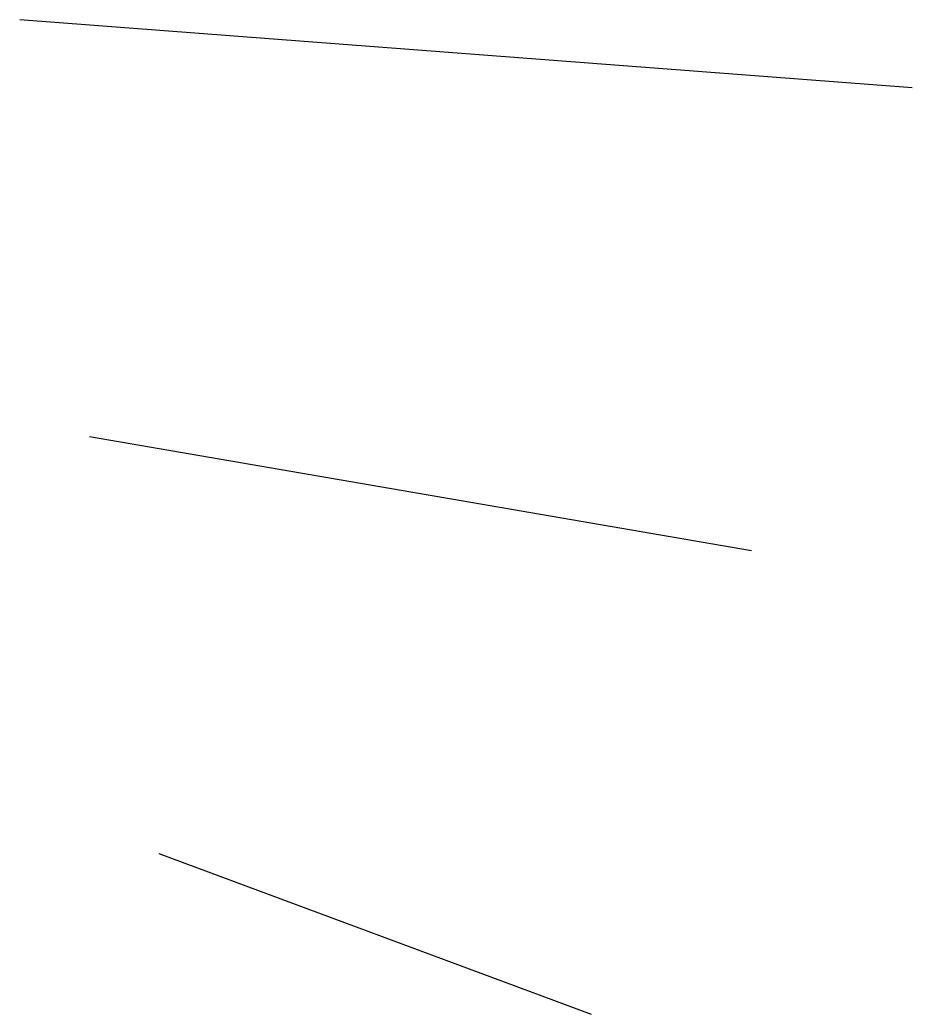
# Model space of a CAD drawing. Units: millimetres at full size, sheet at 1:100. Extents: x -12061 to 5633, y -15551 to 4163.
import ezdxf

# ---------------------------------------------------------------- set-up
doc = ezdxf.new("R2010")
doc.units = ezdxf.units.MM
doc.header["$LTSCALE"] = 100
doc.layers.add('0-0', color=7, linetype='Continuous')

msp = doc.modelspace()

# ---------------------------------------------------------------- linework, layer by layer
at = {"layer": '0-0'}
for p, q in [((5632.7, 2816.3), (-12061.2, 4163.3)), ((2449, -6367.3), (-10683.7, -4102)), ((-9306.1, -12367.3), (-734.7, -15551))]:
    msp.add_line(p, q, dxfattribs=at)

doc.saveas('drawing.dxf')
